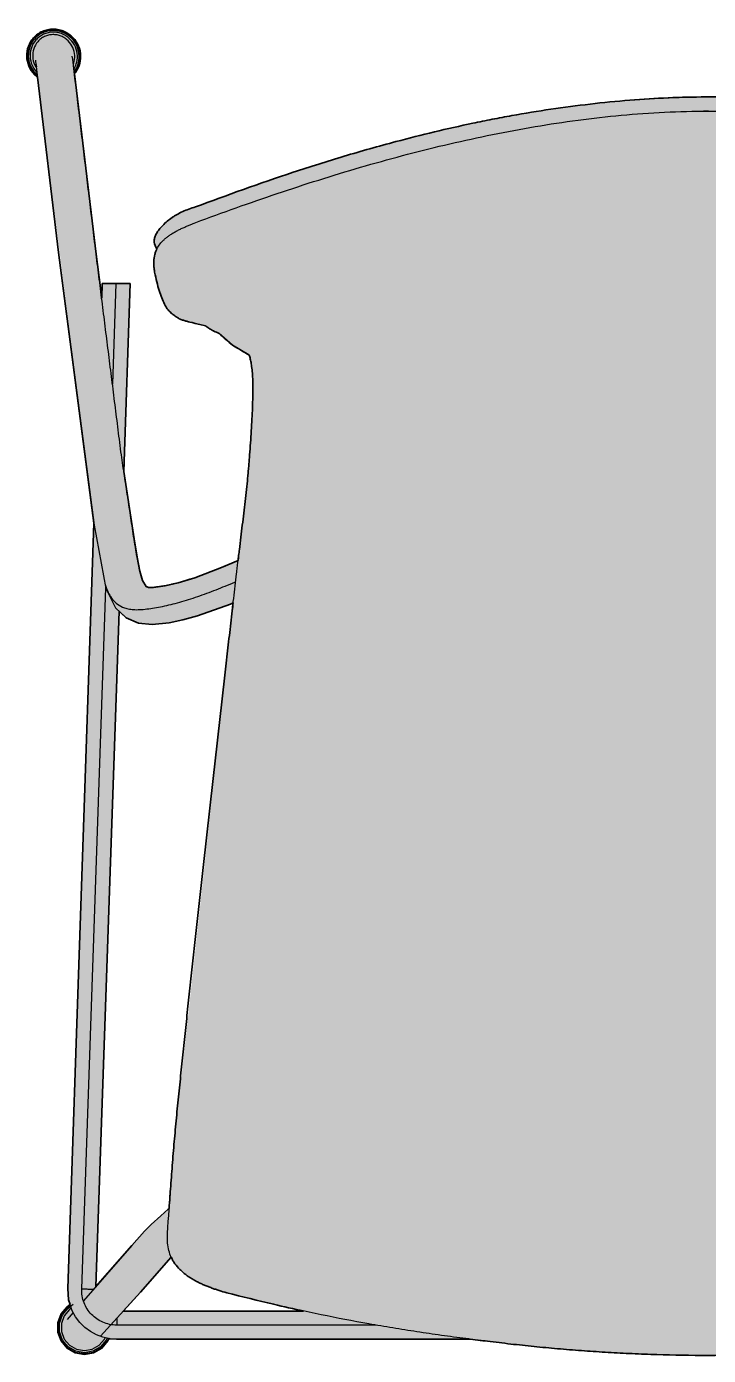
# Model space of a CAD drawing. Header units: millimetres. Extents: x 0 to 1859, y -934 to 1101.
# Drawn here: x 133 to 411, y -934 to -391 of the extents above; entities that cross this region are included whole.
import ezdxf

# ---------------------------------------------------------------- set-up
doc = ezdxf.new("R2010")
doc.units = ezdxf.units.MM
doc.layers.add('Blocks', color=7, linetype='Continuous')
doc.layers.add('Blocks$Fill', color=7, linetype='Continuous', true_color=0xffffff)
doc.layers.add('Blocks$Inner', color=7, linetype='Continuous', lineweight=25, true_color=0x007f00)
doc.layers.add('Blocks$Outline', color=7, linetype='Continuous', lineweight=35, true_color=0xff3f3f)

# ---------------------------------------------------------------- blocks, each defined once
blk = doc.blocks.new('Vico Duo Barstool Top')
at = {"layer": 'Blocks$Fill'}
h = blk.add_hatch(color=256, dxfattribs=at)
h.paths.add_polyline_path([(17.65, -10.49), (17.87, -10.21), (17.99, -10.04), (18.07, -9.95), (18.22, -9.73), (18.37, -9.51), (18.52, -9.29), (18.65, -9.07), (18.79, -8.84), (18.91, -8.61), (19.03, -8.38), (19.15, -8.14), (19.25, -7.91), (19.36, -7.67), (19.45, -7.43), (19.54, -7.19), (19.63, -6.94), (19.71, -6.7), (19.78, -6.45), (19.84, -6.2), (19.91, -5.96), (19.96, -5.71), (20.01, -5.46), (20.05, -5.21), (20.09, -4.95), (20.12, -4.7), (20.14, -4.45), (20.16, -4.2), (20.17, -3.94), (20.18, -3.69), (20.18, -3.44), (20.18, -3.18), (20.17, -2.93), (20.15, -2.68), (20.13, -2.43), (20.1, -2.17), (20.07, -1.92), (20.03, -1.67), (19.99, -1.42), (19.94, -1.17), (19.88, -0.93), (19.82, -0.68), (19.75, -0.43), (19.68, -0.19), (19.6, 0.05), (19.51, 0.29), (19.42, 0.53), (19.33, 0.77), (19.23, 1.01), (19.12, 1.24), (19.01, 1.47), (18.89, 1.7), (18.77, 1.93), (18.64, 2.16), (18.5, 2.38), (18.36, 2.6), (18.22, 2.82), (18.07, 3.03), (17.91, 3.24), (17.75, 3.45), (17.58, 3.66), (17.41, 3.86), (17.23, 4.06), (17.05, 4.25), (16.86, 4.44), (16.67, 4.63), (16.47, 4.81), (16.27, 4.99), (16.06, 5.17), (15.85, 5.34), (15.64, 5.5), (15.41, 5.66), (15.19, 5.82), (14.96, 5.97), (14.72, 6.12), (14.48, 6.26), (14.24, 6.39), (13.99, 6.52), (13.74, 6.65), (13.49, 6.76), (13.23, 6.87), (12.96, 6.98), (12.7, 7.08), (12.43, 7.17), (12.16, 7.26), (11.88, 7.33), (11.61, 7.41), (11.33, 7.47), (11.05, 7.53), (10.76, 7.58), (10.48, 7.62), (10.19, 7.66), (9.91, 7.69), (9.62, 7.71), (9.33, 7.72), (9.04, 7.73), (8.75, 7.73), (8.46, 7.72), (8.17, 7.7), (7.88, 7.68), (7.59, 7.64), (7.31, 7.6), (7.02, 7.56), (6.74, 7.5), (6.45, 7.44), (6.18, 7.37), (5.9, 7.29), (5.62, 7.21), (5.35, 7.12), (5.08, 7.02), (4.82, 6.92), (4.56, 6.8), (4.3, 6.69), (4.04, 6.56), (3.79, 6.43), (3.55, 6.29), (3.31, 6.15), (3.07, 6), (2.84, 5.85), (2.61, 5.69), (2.39, 5.52), (2.17, 5.35), (1.96, 5.18), (1.75, 5), (1.55, 4.81), (1.36, 4.62), (1.16, 4.43), (0.98, 4.23), (0.8, 4.03), (0.63, 3.82), (0.46, 3.62), (0.3, 3.4), (0.14, 3.19), (-0.01, 2.97), (-0.15, 2.75), (-0.29, 2.52), (-0.42, 2.3), (-0.55, 2.07), (-0.67, 1.84), (-0.78, 1.6), (-0.89, 1.36), (-0.99, 1.13), (-1.09, 0.89), (-1.18, 0.64), (-1.26, 0.4), (-1.34, 0.16), (-1.41, -0.09), (-1.48, -0.34), (-1.54, -0.59), (-1.59, -0.84), (-1.64, -1.09), (-1.68, -1.34), (-1.72, -1.59), (-1.75, -1.84), (-1.78, -2.09), (-1.8, -2.35), (-1.81, -2.6), (-1.82, -2.85), (-1.82, -3.11), (-1.81, -3.36), (-1.8, -3.61), (-1.79, -3.86), (-1.76, -4.12), (-1.74, -4.37), (-1.7, -4.62), (-1.66, -4.87), (-1.62, -5.12), (-1.57, -5.37), (-1.51, -5.62), (-1.45, -5.86), (-1.38, -6.11), (-1.31, -6.35), (-1.23, -6.59), (-1.15, -6.84), (-1.06, -7.07), (-0.96, -7.31), (-0.86, -7.55), (-0.75, -7.78), (-0.64, -8.01), (-0.52, -8.24), (-0.4, -8.47), (-0.27, -8.7), (-0.14, -8.92), (0, -9.14), (0.15, -9.36), (0.3, -9.57), (0.46, -9.79), (0.62, -9.99), (0.78, -10.2), (0.96, -10.4), (1.13, -10.6), (1.32, -10.79), (1.5, -10.99), (1.69, -11.17), (1.89, -11.36), (2.09, -11.53), (2.39, -11.78), (2.54, -11.9), (25.61, -194.12), (14.89, -506.84), (15.27, -511.49), (15.9, -513.38), (14.63, -514.31), (12.18, -517.24), (10.87, -520.83), (10.87, -524.65), (12.17, -528.24), (14.63, -531.16), (17.94, -533.07), (21.7, -533.74), (25.46, -533.07), (28.77, -531.16), (31.23, -528.24), (31.73, -527.26), (32.06, -527.33), (34.88, -527.53), (179.32, -527.53), (206.56, -530.65), (225.93, -532.29), (245.51, -533.44), (255.57, -533.83), (276.61, -534.17), (276.74, -534.17), (297.65, -533.74), (317.52, -532.76), (337.01, -531.29), (356.15, -529.32), (373.87, -527.14), (518.31, -526.57), (521.13, -526.36), (521.46, -526.29), (521.97, -527.27), (524.43, -530.18), (527.75, -532.08), (531.51, -532.73), (535.27, -532.05), (538.57, -530.13), (541.02, -527.19), (542.31, -523.59), (542.29, -519.77), (540.97, -516.19), (538.5, -513.27), (537.23, -512.35), (537.85, -510.45), (538.22, -505.81), (526.25, -193.18), (548.61, -10.82), (548.75, -10.7), (548.91, -10.57), (549.05, -10.45), (549.25, -10.27), (549.45, -10.09), (549.64, -9.9), (549.83, -9.71), (550.01, -9.51), (550.18, -9.31), (550.36, -9.11), (550.52, -8.91), (550.68, -8.7), (550.84, -8.48), (550.99, -8.27), (551.13, -8.05), (551.27, -7.83), (551.4, -7.61), (551.53, -7.38), (551.65, -7.15), (551.77, -6.92), (551.88, -6.69), (551.99, -6.45), (552.09, -6.22), (552.18, -5.98), (552.27, -5.74), (552.36, -5.5), (552.43, -5.26), (552.51, -5.01), (552.57, -4.76), (552.63, -4.52), (552.69, -4.27), (552.74, -4.02), (552.78, -3.77), (552.82, -3.52), (552.85, -3.27), (552.88, -3.02), (552.9, -2.77), (552.92, -2.51), (552.92, -2.26), (552.93, -2.01), (552.93, -1.75), (552.92, -1.5), (552.9, -1.25), (552.88, -0.99), (552.86, -0.74), (552.83, -0.49), (552.79, -0.24), (552.75, 0.01), (552.7, 0.26), (552.64, 0.51), (552.58, 0.76), (552.51, 1.01), (552.44, 1.25), (552.36, 1.5), (552.27, 1.74), (552.18, 1.98), (552.09, 2.22), (551.98, 2.46), (551.87, 2.7), (551.76, 2.93), (551.64, 3.16), (551.51, 3.39), (551.38, 3.62), (551.24, 3.84), (551.09, 4.06), (550.94, 4.28), (550.79, 4.49), (550.62, 4.7), (550.46, 4.91), (550.28, 5.12), (550.1, 5.32), (549.92, 5.52), (549.73, 5.71), (549.53, 5.9), (549.33, 6.08), (549.12, 6.26), (548.91, 6.43), (548.69, 6.6), (548.47, 6.77), (548.24, 6.93), (548.01, 7.08), (547.77, 7.23), (547.53, 7.37), (547.28, 7.51), (547.03, 7.64), (546.77, 7.76), (546.52, 7.88), (546.25, 7.99), (545.99, 8.09), (545.72, 8.19), (545.45, 8.28), (545.17, 8.36), (544.89, 8.44), (544.61, 8.51), (544.33, 8.57), (544.05, 8.62), (543.76, 8.67), (543.48, 8.71), (543.19, 8.74), (542.9, 8.76), (542.61, 8.78), (542.32, 8.78), (542.03, 8.78), (541.74, 8.78), (541.45, 8.76), (541.16, 8.74), (540.88, 8.71), (540.59, 8.67), (540.31, 8.63), (540.02, 8.58), (539.74, 8.52), (539.46, 8.45), (539.19, 8.38), (538.91, 8.3), (538.64, 8.21), (538.37, 8.12), (538.11, 8.02), (537.85, 7.91), (537.59, 7.8), (537.33, 7.68), (537.08, 7.56), (536.83, 7.43), (536.59, 7.29), (536.35, 7.15), (536.12, 7), (535.89, 6.85), (535.66, 6.69), (535.44, 6.53), (535.23, 6.37), (535.01, 6.2), (534.81, 6.02), (534.61, 5.84), (534.41, 5.66), (534.22, 5.47), (534.03, 5.28), (533.85, 5.08), (533.67, 4.88), (533.5, 4.68), (533.34, 4.47), (533.18, 4.26), (533.02, 4.05), (532.87, 3.84), (532.73, 3.62), (532.59, 3.4), (532.45, 3.17), (532.33, 2.95), (532.2, 2.72), (532.09, 2.49), (531.98, 2.26), (531.87, 2.02), (531.77, 1.79), (531.67, 1.55), (531.58, 1.31), (531.5, 1.07), (531.42, 0.82), (531.35, 0.58), (531.28, 0.33), (531.22, 0.09), (531.17, -0.16), (531.12, -0.41), (531.08, -0.66), (531.04, -0.91), (531.01, -1.16), (530.98, -1.41), (530.96, -1.67), (530.94, -1.92), (530.93, -2.17), (530.93, -2.43), (530.93, -2.68), (530.94, -2.93), (530.95, -3.18), (530.97, -3.44), (531, -3.69), (531.03, -3.94), (531.07, -4.19), (531.11, -4.44), (531.16, -4.69), (531.22, -4.94), (531.28, -5.19), (531.35, -5.44), (531.42, -5.68), (531.5, -5.93), (531.58, -6.17), (531.68, -6.41), (531.77, -6.65), (531.88, -6.89), (531.98, -7.13), (532.1, -7.36), (532.22, -7.59), (532.35, -7.82), (532.48, -8.05), (532.62, -8.27), (532.76, -8.49), (532.91, -8.71), (533.07, -8.93), (533.27, -9.19), (533.49, -9.47), (522.74, -101.17), (522.51, -95.2), (511.02, -95.25), (513.96, -172.1), (508.71, -207.09), (507.62, -212.79), (506.49, -216.69), (505.09, -219.03), (504.04, -219.47), (503.3, -219.52), (501.98, -219.47), (497.25, -218.82), (492.01, -217.67), (485.08, -215.58), (474.21, -211.49), (467.46, -208.68), (463.17, -172.53), (461.85, -155.63), (461.55, -150.8), (461.17, -141.81), (461.12, -137.84), (461.13, -136.04), (461.18, -134.36), (461.25, -132.82), (461.36, -131.38), (461.51, -130.04), (461.67, -128.79), (461.84, -127.77), (462.03, -126.82), (462.24, -125.86), (462.36, -125.41), (462.48, -124.97), (462.68, -124.65), (469.32, -120.7), (474.79, -115.89), (476.95, -114.83), (477.52, -114.54), (477.9, -114.34), (478.29, -114.12), (478.68, -113.88), (479.07, -113.64), (479.45, -113.37), (479.84, -113.08), (480.04, -112.93), (480.38, -112.66), (486.75, -111.1), (487.7, -110.86), (488.01, -110.78), (489.37, -110.38), (489.71, -110.27), (490.05, -110.15), (490.39, -110.02), (490.56, -109.95), (490.73, -109.88), (490.89, -109.8), (491.06, -109.72), (491.23, -109.63), (491.39, -109.54), (491.56, -109.44), (491.72, -109.34), (492.05, -109.12), (493.37, -108.19), (493.7, -107.94), (494.03, -107.68), (494.36, -107.4), (494.52, -107.26), (494.68, -107.11), (494.84, -106.96), (495, -106.8), (495.16, -106.63), (495.32, -106.46), (495.48, -106.28), (495.64, -106.09), (495.79, -105.9), (495.95, -105.69), (496.1, -105.48), (496.25, -105.26), (496.4, -105.03), (496.55, -104.79), (496.69, -104.53), (496.84, -104.28), (496.98, -104.01), (497.13, -103.73), (497.41, -103.14), (497.68, -102.52), (497.95, -101.87), (498.21, -101.18), (498.73, -99.73), (499.23, -98.16), (499.71, -96.47), (500.18, -94.66), (500.62, -92.73), (501.05, -90.68), (501.11, -90.34), (501.17, -90), (501.21, -89.65), (501.25, -89.3), (501.29, -88.95), (501.31, -88.59), (501.35, -87.86), (501.37, -87.12), (501.37, -86.73), (501.37, -86.35), (501.35, -85.95), (501.32, -85.56), (501.3, -85.36), (501.27, -85.15), (501.25, -84.95), (501.14, -84.34), (501.06, -83.93), (500.97, -83.51), (500.92, -83.3), (500.87, -83.09), (500.81, -82.88), (500.74, -82.67), (500.67, -82.46), (500.6, -82.24), (500.51, -82.03), (500.42, -81.81), (500.32, -81.59), (500.21, -81.38), (500.06, -81.1), (500.18, -80.94), (500.3, -80.78), (500.4, -80.62), (500.5, -80.45), (500.6, -80.29), (500.64, -80.2), (500.68, -80.12), (500.72, -80.04), (500.76, -79.95), (500.8, -79.87), (500.83, -79.79), (500.87, -79.7), (500.9, -79.62), (500.93, -79.53), (500.96, -79.45), (500.98, -79.36), (501.01, -79.27), (501.03, -79.19), (501.05, -79.1), (501.07, -79.01), (501.09, -78.93), (501.11, -78.84), (501.12, -78.75), (501.14, -78.66), (501.15, -78.58), (501.16, -78.49), (501.16, -78.4), (501.17, -78.25), (501.18, -78.11), (501.18, -77.96), (501.17, -77.81), (501.17, -77.72), (501.16, -77.64), (501.14, -77.46), (501.12, -77.29), (501.09, -77.11), (501.05, -76.93), (501.01, -76.75), (500.96, -76.57), (500.91, -76.39), (500.85, -76.21), (500.78, -76.03), (500.71, -75.84), (500.63, -75.66), (500.54, -75.48), (500.45, -75.29), (500.36, -75.1), (500.25, -74.91), (500.14, -74.72), (500.02, -74.53), (499.9, -74.33), (499.76, -74.13), (499.62, -73.93), (499.47, -73.72), (499.15, -73.3), (498.81, -72.88), (498.44, -72.45), (498.04, -72.02), (497.63, -71.59), (497.2, -71.16), (496.75, -70.73), (496.3, -70.31), (495.83, -69.91), (495.35, -69.51), (494.86, -69.13), (494.37, -68.76), (493.87, -68.41), (493.37, -68.07), (492.85, -67.74), (492.33, -67.43), (491.79, -67.12), (491.23, -66.81), (490.67, -66.52), (490.09, -66.24), (489.49, -65.97), (488.89, -65.7), (488.26, -65.45), (487.63, -65.2), (486.98, -64.96), (486.31, -64.73), (485.63, -64.51), (484.94, -64.3), (484.23, -64.1), (464.68, -57.02), (444.28, -50.09), (423.42, -43.61), (402.33, -37.73), (386.56, -33.81), (370.84, -30.34), (354.9, -27.29), (338.96, -24.74), (322.93, -22.7), (306.7, -21.18), (298.61, -20.63), (290.66, -20.24), (282.95, -20.02), (275.59, -19.97), (267.93, -20.06), (260.18, -20.32), (252.36, -20.74), (244.49, -21.3), (228.26, -22.89), (212.24, -24.99), (196.31, -27.6), (180.38, -30.72), (164.68, -34.25), (148.92, -38.23), (127.85, -44.19), (107.02, -50.75), (86.65, -57.77), (67.13, -64.92), (66.42, -65.13), (65.73, -65.34), (65.05, -65.56), (64.38, -65.8), (63.73, -66.04), (63.1, -66.29), (62.48, -66.55), (61.87, -66.81), (61.28, -67.09), (60.7, -67.37), (60.14, -67.67), (59.58, -67.97), (59.04, -68.28), (58.52, -68.6), (58.01, -68.93), (57.5, -69.27), (57.01, -69.62), (56.52, -69.99), (56.03, -70.38), (55.55, -70.78), (55.09, -71.19), (54.63, -71.61), (54.18, -72.04), (53.76, -72.47), (53.34, -72.9), (52.95, -73.33), (52.58, -73.76), (52.24, -74.19), (51.92, -74.61), (51.78, -74.81), (51.64, -75.02), (51.5, -75.22), (51.38, -75.41), (51.26, -75.61), (51.15, -75.8), (51.04, -75.99), (50.95, -76.18), (50.86, -76.37), (50.77, -76.55), (50.7, -76.73), (50.63, -76.92), (50.56, -77.1), (50.5, -77.28), (50.44, -77.46), (50.4, -77.64), (50.36, -77.82), (50.32, -78), (50.29, -78.18), (50.27, -78.35), (50.25, -78.53), (50.24, -78.62), (50.24, -78.7), (50.24, -78.85), (50.24, -79), (50.24, -79.15), (50.25, -79.29), (50.26, -79.38), (50.27, -79.47), (50.28, -79.56), (50.29, -79.65), (50.31, -79.73), (50.32, -79.82), (50.34, -79.91), (50.36, -79.99), (50.38, -80.08), (50.41, -80.17), (50.43, -80.25), (50.46, -80.34), (50.49, -80.42), (50.52, -80.51), (50.55, -80.59), (50.59, -80.68), (50.62, -80.76), (50.66, -80.85), (50.7, -80.93), (50.74, -81.01), (50.78, -81.09), (50.83, -81.18), (50.92, -81.34), (51.02, -81.51), (51.13, -81.67), (51.24, -81.83), (51.36, -81.99), (51.22, -82.26), (51.11, -82.48), (51.01, -82.7), (50.92, -82.92), (50.83, -83.13), (50.76, -83.35), (50.69, -83.56), (50.62, -83.77), (50.56, -83.99), (50.51, -84.2), (50.46, -84.41), (50.38, -84.82), (50.23, -85.64), (50.19, -85.85), (50.17, -86.05), (50.14, -86.25), (50.12, -86.45), (50.09, -86.85), (50.08, -87.24), (50.07, -87.63), (50.08, -88.01), (50.1, -88.76), (50.14, -89.48), (50.17, -89.84), (50.2, -90.19), (50.25, -90.54), (50.29, -90.89), (50.35, -91.23), (50.41, -91.57), (50.85, -93.62), (51.3, -95.55), (51.77, -97.36), (52.26, -99.05), (52.77, -100.61), (53.29, -102.06), (53.56, -102.75), (53.83, -103.4), (54.11, -104.02), (54.39, -104.6), (54.53, -104.88), (54.68, -105.15), (54.82, -105.41), (54.97, -105.66), (55.12, -105.9), (55.27, -106.13), (55.42, -106.35), (55.58, -106.56), (55.73, -106.77), (55.89, -106.96), (56.04, -107.15), (56.2, -107.33), (56.36, -107.5), (56.52, -107.66), (56.68, -107.82), (56.85, -107.98), (57.01, -108.13), (57.17, -108.27), (57.5, -108.54), (57.83, -108.8), (58.16, -109.05), (59.48, -109.98), (59.81, -110.2), (59.98, -110.3), (60.14, -110.4), (60.31, -110.49), (60.48, -110.57), (60.64, -110.65), (60.81, -110.73), (60.98, -110.8), (61.15, -110.87), (61.49, -111), (61.83, -111.12), (62.17, -111.23), (63.54, -111.62), (63.85, -111.7), (71.17, -113.47), (71.32, -113.59), (71.51, -113.74), (71.71, -113.89), (72.1, -114.18), (72.49, -114.44), (72.88, -114.69), (73.26, -114.92), (73.65, -115.14), (74.04, -115.34), (74.61, -115.62), (76.78, -116.67), (82.26, -121.46), (88.92, -125.39), (89.12, -125.71), (89.24, -126.14), (89.36, -126.6), (89.58, -127.56), (89.77, -128.51), (89.94, -129.52), (90.11, -130.77), (90.26, -132.11), (90.37, -133.55), (90.46, -135.1), (90.51, -136.77), (90.53, -138.57), (90.49, -142.54), (90.15, -151.54), (88.72, -172.1), (87.92, -180.4), (84.47, -209.43), (77.73, -212.28), (66.87, -216.41), (59.95, -218.52), (54.72, -219.69), (49.99, -220.36), (48.68, -220.42), (47.93, -220.37), (46.88, -219.94), (45.47, -217.6), (44.33, -213.71), (43.21, -208.01), (41.99, -200.58), (37.83, -173.04), (40.46, -96.18), (28.97, -96.17), (28.77, -102.15)], flags=0)
h.paths.add_polyline_path([(82.47, -226.72), (58.1, -450.47), (56.33, -474.12), (55.89, -474.47), (52.87, -477.17), (48.96, -480.64), (46.29, -483.34), (41.1, -489.2), (26.41, -506), (35.87, -230.08), (38.73, -232.76), (43.79, -234.99), (49.45, -235.58), (56.3, -234.82), (61.94, -233.66), (67.94, -232.01), (81.43, -227.16)], flags=0)
h.paths.add_polyline_path([(37.57, -516.04), (57.2, -494.07), (57.37, -494.44), (57.54, -494.8), (57.72, -495.13), (57.9, -495.46), (58.09, -495.78), (58.29, -496.1), (58.5, -496.42), (58.71, -496.73), (58.94, -497.04), (59.18, -497.34), (59.42, -497.64), (59.68, -497.94), (59.94, -498.23), (60.21, -498.52), (60.48, -498.81), (60.76, -499.09), (61.33, -499.63), (61.92, -500.16), (62.51, -500.67), (62.81, -500.92), (63.12, -501.16), (63.44, -501.4), (63.75, -501.63), (64.41, -502.08), (65.07, -502.51), (65.75, -502.93), (66.44, -503.33), (67.84, -504.09), (68.55, -504.46), (69.27, -504.8), (70, -505.13), (70.74, -505.45), (72.23, -506.05), (73.73, -506.63), (75.25, -507.17), (76.78, -507.67), (78.32, -508.14), (79.88, -508.57), (99.02, -513.28), (111.25, -516.04)], flags=0)
h.paths.add_polyline_path([(496.64, -473.2), (493.42, -434.99), (469.53, -226.01), (484.07, -231.19), (490.09, -232.81), (495.73, -233.95), (502.58, -234.69), (508.24, -234.07), (513.29, -231.82), (516.14, -229.12), (526.7, -505.01), (506.72, -482.42), (504.05, -479.74), (500.12, -476.28)], flags=0)
h.paths.add_polyline_path([(495.86, -493.2), (515.57, -515.1), (441.89, -515.39), (454.11, -512.58), (473.23, -507.79), (474.79, -507.35), (476.33, -506.88), (477.86, -506.37), (479.37, -505.82), (480.87, -505.25), (482.36, -504.64), (483.1, -504.32), (483.83, -503.98), (484.55, -503.63), (485.25, -503.27), (486.65, -502.49), (487.34, -502.09), (488.02, -501.67), (488.68, -501.24), (489.33, -500.79), (489.65, -500.56), (489.96, -500.32), (490.27, -500.08), (490.57, -499.83), (491.16, -499.31), (491.75, -498.78), (492.32, -498.23), (492.6, -497.95), (492.87, -497.66), (493.13, -497.37), (493.39, -497.08), (493.65, -496.78), (493.89, -496.48), (494.13, -496.18), (494.35, -495.87), (494.57, -495.55), (494.78, -495.24), (494.98, -494.92), (495.16, -494.6), (495.34, -494.27), (495.51, -493.94), (495.69, -493.57)], flags=0)
at = {"layer": 'Blocks$Inner'}
for p, q in [((33.31, -137.34), (34.72, -96.18)), ((37.83, -173.04), (40.46, -96.18)), ((26.41, -506), (35.87, -230.08)), ((14.63, -514.31), (15.9, -513.38)), ((14.73, -514.42), (15.95, -513.52)), ((15.07, -514.84), (17.15, -513.29)), ((16.39, -514.87), (15.61, -515.47)), ((111.25, -516.04), (37.57, -516.04)), ((29.91, -527.48), (30.21, -526.93)), ((31.04, -527.11), (30.63, -527.89)), ((31.58, -527.22), (31.1, -528.16)), ((31.73, -527.26), (31.23, -528.24))]:
    blk.add_line(p, q, dxfattribs=at)
for points in [[(1.75, -5.38), (11.17, -83.59), (25.71, -194.89), (30.51, -220.76), (34.38, -228.68), (38.73, -232.76), (43.79, -234.99), (49.45, -235.58), (56.3, -234.82), (61.94, -233.66), (67.94, -232.01), (81.43, -227.16), (82.47, -226.72)], [(28.97, -96.17), (28.77, -102.15)], [(89.12, -125.71), (88.92, -125.39), (82.26, -121.46), (76.78, -116.67), (74.6, -115.62)], [(179.32, -527.53), (34.88, -527.53), (32.06, -527.33), (29.29, -526.73), (26.63, -525.75), (24.14, -524.4), (21.87, -522.72), (19.85, -520.73), (18.14, -518.47), (16.76, -516), (15.27, -511.49), (14.89, -506.84), (25.61, -194.12)], [(20.63, -506.98), (30.45, -220.59)], [(56.33, -474.12), (55.89, -474.47), (52.87, -477.17), (48.96, -480.64), (46.29, -483.34), (41.1, -489.2), (21.29, -511.85)], [(28.25, -526.35), (44.57, -508.3), (57.2, -494.07)], [(31.23, -528.24), (28.77, -531.16), (25.46, -533.07), (21.7, -533.74), (17.94, -533.07), (14.63, -531.16), (12.17, -528.24), (10.87, -524.65), (10.87, -520.83), (12.18, -517.24), (14.63, -514.31)], [(31.1, -528.16), (28.67, -531.05), (25.41, -532.93), (21.7, -533.59), (17.99, -532.93), (14.73, -531.05), (12.3, -528.16), (11.01, -524.62), (11.01, -520.85), (12.3, -517.31), (14.73, -514.42)], [(30.63, -527.89), (28.33, -530.64), (25.22, -532.43), (21.7, -533.05), (18.17, -532.43), (15.07, -530.64), (12.77, -527.89), (11.54, -524.53), (11.55, -520.94), (12.77, -517.58), (15.07, -514.84)], [(15.61, -515.47), (13.49, -517.99), (12.36, -521.09), (12.36, -524.38), (13.49, -527.48), (15.6, -530), (18.46, -531.65), (21.7, -532.22), (24.94, -531.65), (27.79, -530), (29.91, -527.48)], [(17.11, -516.63), (14.66, -519.44)], [(140.87, -521.78), (103.97, -521.78), (34.88, -521.78)]]:
    blk.add_lwpolyline(points, dxfattribs=at)
for points, knots in [([(7.88, 7.68), (7.11, 7.6), (5.59, 7.29), (3.5, 6.36), (1.69, 5.05), (-0.25, 2.9), (-1.73, -0.29), (-1.98, -4.39), (-0.76, -8.34), (1.04, -10.64), (2.19, -11.62), (2.24, -11.66), (2.29, -11.7), (2.34, -11.74), (2.39, -11.78), (2.44, -11.82), (2.49, -11.86), (2.54, -11.9)], [0, 0, 0, 0, 1.652444, 3.304888, 4.957333, 6.609777, 9.914665, 13.219554, 16.524442, 19.829331, 19.972135, 19.972135, 19.972135, 20.126225, 20.126225, 20.126225, 20.269636, 20.269636, 20.269636, 20.269636]), ([(7.88, 7.57), (7.12, 7.5), (5.62, 7.18), (3.55, 6.26), (1.76, 4.96), (-0.16, 2.84), (-1.63, -0.33), (-1.87, -4.39), (-0.65, -8.3), (1.1, -10.54), (2.2, -11.48), (2.2, -11.49), (2.25, -11.53), (2.3, -11.57), (2.35, -11.62), (2.41, -11.66), (2.47, -11.71), (2.52, -11.76)], [0, 0, 0, 0, 1.652444, 3.304888, 4.957333, 6.609777, 9.914665, 13.219554, 16.524442, 19.829331, 19.85451, 19.85451, 19.85451, 20.00671, 20.00671, 20.00671, 20.174796, 20.174796, 20.174796, 20.174796]), ([(7.88, 7.1), (7.16, 7.03), (5.73, 6.72), (3.77, 5.84), (2.08, 4.59), (0.25, 2.55), (-1.14, -0.49), (-1.35, -4.39), (-0.22, -7.97), (1.3, -9.98), (2.15, -10.79), (2.19, -10.83), (2.23, -10.87), (2.28, -10.91), (2.33, -10.96), (2.38, -11.01), (2.44, -11.06)], [0, 0, 0, 0, 1.652444, 3.304888, 4.957333, 6.609777, 9.914665, 13.219554, 16.524442, 19.379421, 19.379421, 19.379421, 19.522224, 19.522224, 19.522224, 19.700946, 19.700946, 19.700946, 19.700946]), ([(7.88, 6.43), (7.21, 6.36), (5.9, 6.06), (4.09, 5.23), (2.52, 4.05), (0.84, 2.14), (-0.44, -0.72), (-0.61, -4.39), (0.39, -7.47), (1.56, -9.14), (2.08, -9.72), (2.11, -9.76), (2.14, -9.79), (2.18, -9.83), (2.22, -9.88), (2.26, -9.92), (2.31, -9.97)], [0, 0, 0, 0, 1.652444, 3.304888, 4.957333, 6.609777, 9.914665, 13.219554, 16.524442, 18.577125, 18.577125, 18.577125, 18.70706, 18.70706, 18.70706, 18.877489, 18.877489, 18.877489, 18.877489]), ([(17.65, -10.49), (17.72, -10.39), (17.8, -10.3), (17.87, -10.21), (17.91, -10.15), (17.95, -10.1), (17.99, -10.04), (18.02, -10.01), (18.9, -8.84), (20.1, -6.25), (20.35, -2.15), (19.13, 1.8), (16.92, 4.61), (14.53, 6.32), (12.46, 7.24), (10.21, 7.74), (8.65, 7.75), (7.88, 7.68)], [-20.35828, -20.35828, -20.35828, -20.35828, -20.0836, -20.0836, -20.0836, -19.925255, -19.925255, -19.925255, -19.829331, -16.524442, -13.219554, -9.914665, -6.609777, -4.957333, -3.304888, -1.652444, 0, 0, 0, 0]), ([(17.63, -10.34), (17.71, -10.25), (17.78, -10.15), (17.85, -10.05), (17.89, -10), (17.93, -9.95), (17.97, -9.89), (17.97, -9.89), (18.82, -8.75), (19.99, -6.21), (20.23, -2.15), (19.02, 1.76), (16.83, 4.55), (14.46, 6.23), (12.41, 7.15), (10.18, 7.64), (8.64, 7.65), (7.88, 7.57)], [-20.283629, -20.283629, -20.283629, -20.283629, -20.002198, -20.002198, -20.002198, -19.845692, -19.845692, -19.845692, -19.829331, -16.524442, -13.219554, -9.914665, -6.609777, -4.957333, -3.304888, -1.652444, 0, 0, 0, 0]), ([(17.55, -9.66), (17.62, -9.55), (17.69, -9.45), (17.76, -9.35), (17.79, -9.3), (17.83, -9.25), (17.86, -9.2), (18.52, -8.21), (19.51, -5.91), (19.72, -2.15), (18.53, 1.6), (16.42, 4.26), (14.15, 5.86), (12.19, 6.72), (10.07, 7.18), (8.6, 7.18), (7.88, 7.1)], [-19.911375, -19.911375, -19.911375, -19.911375, -19.602095, -19.602095, -19.602095, -19.45509, -19.45509, -19.45509, -16.524442, -13.219554, -9.914665, -6.609777, -4.957333, -3.304888, -1.652444, 0, 0, 0, 0]), ([(17.42, -8.59), (17.48, -8.5), (17.53, -8.4), (17.58, -8.31), (17.61, -8.26), (17.63, -8.22), (17.66, -8.17), (18.07, -7.42), (18.83, -5.45), (18.98, -2.15), (17.83, 1.37), (15.83, 3.85), (13.7, 5.33), (11.87, 6.11), (9.9, 6.52), (8.55, 6.51), (7.88, 6.43)], [-19.253744, -19.253744, -19.253744, -19.253744, -18.962805, -18.962805, -18.962805, -18.828879, -18.828879, -18.828879, -16.524442, -13.219554, -9.914665, -6.609777, -4.957333, -3.304888, -1.652444, 0, 0, 0, 0]), ([(17.22, -6.61), (17.23, -6.58), (17.24, -6.54), (17.26, -6.5), (17.38, -6.16), (17.8, -4.74), (17.88, -2.15), (16.8, 1.03), (14.96, 3.24), (13.03, 4.53), (11.4, 5.2), (9.65, 5.53), (8.47, 5.5), (7.88, 5.43)], [-17.742266, -17.742266, -17.742266, -17.742266, -17.626072, -17.626072, -17.626072, -16.524442, -13.219554, -9.914665, -6.609777, -4.957333, -3.304888, -1.652444, 0, 0, 0, 0]), ([(7.88, 5.43), (7.3, 5.35), (6.14, 5.08), (4.56, 4.32), (3.19, 3.26), (1.71, 1.53), (0.6, -1.06), (0.49, -4.39), (1.26, -6.66), (1.91, -7.75), (1.99, -7.88), (2.01, -7.91), (2.03, -7.95), (2.05, -7.98), (2.06, -7.99), (2.06, -8), (2.07, -8)], [0, 0, 0, 0, 1.652444, 3.304888, 4.957333, 6.609777, 9.914665, 13.219554, 16.524442, 16.975927, 16.975927, 16.975927, 17.089546, 17.089546, 17.089546, 17.118963, 17.118963, 17.118963, 17.118963]), ([(67.13, -64.92), (79.75, -60.18), (100, -52.87), (124.35, -45.19), (138.34, -41.11), (150.7, -37.71), (164.7, -34.17), (177.72, -31.24), (188.29, -29.09), (198.99, -27.07), (212.22, -24.91), (228.21, -22.81), (249.93, -20.66), (266.07, -19.96), (276.47, -19.97)], [1, 1, 1, 1, 1.2, 1.3, 1.35, 1.4, 1.475, 1.55, 1.5875, 1.625, 1.7, 1.775, 1.85, 2, 2, 2, 2]), ([(484.23, -64.1), (471.59, -59.4), (451.31, -52.17), (426.93, -44.59), (412.93, -40.56), (400.55, -37.22), (386.53, -33.73), (373.5, -30.85), (362.92, -28.74), (352.21, -26.77), (338.97, -24.66), (322.98, -22.62), (301.25, -20.56), (285.11, -19.92), (275.59, -19.97)], [1, 1, 1, 1, 1.2, 1.3, 1.35, 1.4, 1.475, 1.55, 1.5875, 1.625, 1.7, 1.775, 1.85, 2, 2, 2, 2]), ([(69.21, -70.52), (80.21, -66.46), (102.48, -58.53), (136.54, -47.83), (165.19, -40.31), (188.35, -35.25), (211.57, -30.91), (240.98, -26.96), (264.63, -25.75), (276.47, -25.76)], [-1.000626, -1.000626, -1.000626, -1.000626, -0.83396, -0.667293, -0.500626, -0.417293, -0.33396, -0.167293, -0.000626, -0.000626, -0.000626, -0.000626]), ([(274.73, -25.76), (286.57, -25.71), (310.23, -26.82), (339.65, -30.66), (362.9, -34.91), (386.07, -39.87), (414.75, -47.28), (448.86, -57.84), (471.16, -65.69), (482.17, -69.7)], [0.0100704, 0.0100704, 0.0100704, 0.0100704, 0.176737, 0.3434037, 0.426737, 0.5100704, 0.676737, 0.8434037, 1.0100704, 1.0100704, 1.0100704, 1.0100704]), ([(51.36, -81.99), (50.7, -81.14), (50.33, -80.24), (50.25, -79.29), (50.23, -79.1), (50.22, -78.44), (50.39, -77.53), (50.76, -76.55), (51.25, -75.56), (52.17, -74.21), (53.71, -72.46), (55.53, -70.75), (57.16, -69.48), (58.51, -68.6), (59.93, -67.75), (61.83, -66.79), (64.34, -65.77), (66.17, -65.19), (67.13, -64.92)], [-0.043735, -0.043735, -0.043735, -0.043735, 0.130884, 0.130884, 0.130884, 0.166667, 0.25, 0.291667, 0.333333, 0.416667, 0.5, 0.583333, 0.666667, 0.708333, 0.75, 0.833333, 0.916667, 1, 1, 1, 1]), ([(50.41, -91.57), (50.33, -91.12), (50.18, -90.2), (50.1, -89.01), (50.07, -88.01), (50.07, -87.24), (50.11, -86.58), (50.16, -86.05), (50.23, -85.64), (50.3, -85.24), (50.4, -84.69), (50.55, -83.99), (50.77, -83.28), (51, -82.7), (51.21, -82.26), (51.45, -81.83), (51.79, -81.24), (52.47, -80.19), (53.46, -79.01), (54.71, -77.87), (55.77, -77.03), (56.73, -76.36), (57.43, -75.89), (57.84, -75.63), (58.25, -75.38), (58.79, -75.06), (59.71, -74.56), (60.92, -73.95), (62.16, -73.38), (63.12, -72.95), (63.83, -72.63), (64.51, -72.33), (65.42, -71.94), (67, -71.29), (68.33, -70.81), (69.21, -70.52)], [-2.000626, -2.000626, -2.000626, -2.000626, -1.929198, -1.857769, -1.822055, -1.786341, -1.750626, -1.732769, -1.714912, -1.697055, -1.679198, -1.643484, -1.607769, -1.589912, -1.572055, -1.554198, -1.536341, -1.500626, -1.429198, -1.393484, -1.357769, -1.322055, -1.304198, -1.295269, -1.286341, -1.268484, -1.250626, -1.214912, -1.179198, -1.161341, -1.143484, -1.125626, -1.107769, -1.072055, -1.000626, -1.000626, -1.000626, -1.000626]), ([(71.17, -113.47), (64.08, -111.78), (63.35, -111.56), (62.17, -111.25), (61.04, -110.85), (60.14, -110.41), (59.48, -109.99), (58.82, -109.52), (57.94, -108.9), (56.84, -108.03), (55.56, -106.66), (54.37, -104.71), (53.28, -102.14), (51.9, -98.12), (50.98, -94.38), (50.41, -91.57)], [-2.1712066, -2.1712066, -2.1712066, -2.1712066, -2.1623912, -2.1476853, -2.1329794, -2.1256265, -2.1182735, -2.1109206, -2.1035677, -2.0888618, -2.0741559, -2.05945, -2.0447441, -2.0300382, -2.0006265, -2.0006265, -2.0006265, -2.0006265]), ([(74.61, -115.62), (74.55, -115.6), (73.97, -115.32), (72.88, -114.73), (71.79, -113.98), (71.22, -113.51), (71.17, -113.47)], [-2.1995816, -2.1995816, -2.1995816, -2.1995816, -2.1980698, -2.18524929, -2.17242877, -2.17120662, -2.17120662, -2.17120662, -2.17120662]), ([(55.7, -484.24), (56.07, -477.85), (56.71, -468.23), (57.57, -456.95), (58.09, -450.48), (58.51, -445.61), (58.94, -440.74), (59.56, -434.23), (60.38, -426.06), (61.25, -417.87), (61.94, -411.3), (62.45, -406.37), (62.97, -401.44), (63.66, -394.83), (64.55, -386.55), (65.62, -376.62), (67.05, -363.44), (68.84, -347.07), (71.01, -327.5), (73.16, -308.15), (75.34, -288.8), (77.53, -269.54), (79.37, -253.41), (80.92, -240.07), (82.1, -229.91), (83.09, -221.45), (83.77, -215.59), (84.15, -212.26), (84.43, -209.78), (84.72, -207.31), (85.11, -204.01), (85.81, -198.25), (86.83, -190.05), (87.77, -181.98), (88.33, -176.41), (88.59, -173.66), (88.72, -172.1), (88.82, -170.93), (88.91, -169.76), (89.04, -168.17), (89.25, -165.37), (89.55, -161.28), (89.88, -156.35), (90.25, -149.89), (90.5, -143.8), (90.55, -138.49), (90.48, -135.01), (90.28, -132.05), (89.97, -129.58), (89.71, -128.17), (89.58, -127.56), (89.44, -126.89), (89.29, -126.28), (89.12, -125.71)], [12.1853552, 12.1853552, 12.1853552, 12.1853552, 12.214767, 12.2294728, 12.2368258, 12.2441787, 12.2515317, 12.2588846, 12.2735905, 12.2882964, 12.2956493, 12.3030023, 12.3103552, 12.3177081, 12.332414, 12.3471199, 12.3618258, 12.3912376, 12.4206493, 12.4500611, 12.4794728, 12.5088846, 12.5382964, 12.5530023, 12.5677081, 12.582414, 12.589767, 12.5934434, 12.5971199, 12.6007964, 12.6044728, 12.6118258, 12.6265317, 12.6412376, 12.6485905, 12.652267, 12.6541052, 12.6559434, 12.6577817, 12.6596199, 12.6632964, 12.6706493, 12.6780023, 12.6853552, 12.7000611, 12.707414, 12.714767, 12.7221199, 12.7294728, 12.7358625, 12.7358625, 12.7358625, 12.7427475, 12.7427475, 12.7427475, 12.7427475]), ([(30.22, -219.19), (30.56, -220.29), (31.26, -222.19), (32.69, -224.74), (34.52, -226.82), (36.69, -228.26), (39.02, -229.06), (41.11, -229.43), (43.6, -229.51), (46.48, -229.29), (49.57, -228.88), (53.89, -228.12), (59.68, -226.76), (67.03, -224.48), (74.56, -221.75), (80, -219.51), (83.05, -218.27), (83.48, -218.09)], [0.72221405, 0.72221405, 0.72221405, 0.72221405, 0.73333333, 0.74166667, 0.75, 0.75833333, 0.7625, 0.76666667, 0.77083333, 0.775, 0.77916667, 0.78333333, 0.79166667, 0.8, 0.80833333, 0.81666667, 0.81809954, 0.81809954, 0.81809954, 0.81809954]), ([(79.88, -508.57), (78.84, -508.3), (77.28, -507.85), (75.24, -507.17), (73.73, -506.63), (72.23, -506.06), (70.73, -505.46), (69.51, -504.92), (68.55, -504.46), (67.61, -503.97), (66.44, -503.33), (65.06, -502.52), (63.96, -501.79), (63.12, -501.17), (62.51, -500.68), (61.92, -500.17), (61.13, -499.46), (59.81, -498.16), (58.5, -496.55), (57.52, -494.82), (56.7, -492.99), (55.69, -489.63), (55.51, -486.48), (55.7, -484.24)], [11.185355, 11.185355, 11.185355, 11.185355, 11.268689, 11.310355, 11.352022, 11.393689, 11.435355, 11.477022, 11.497855, 11.518689, 11.560355, 11.602022, 11.643689, 11.664522, 11.685355, 11.706189, 11.727022, 11.768689, 11.852022, 11.893689, 11.935355, 12.018689, 12.185355, 12.185355, 12.185355, 12.185355]), ([(24, -507.19), (23.52, -507.18), (22.43, -507.15), (21.23, -507.12), (20.63, -507.11)], [0.7999158, 0.7999158, 0.7999158, 0.7999158, 0.8999158, 0.9995678, 0.9995678, 0.9995678, 0.9995678]), ([(276.47, -534.17), (269.34, -534.15), (258.88, -533.98), (245.46, -533.47), (235.68, -532.95), (225.93, -532.31), (216.18, -531.55), (206.53, -530.68), (197.07, -529.66), (187.5, -528.53), (177.55, -527.32), (167.5, -526), (157.53, -524.52), (147.71, -522.94), (134.65, -520.75), (118.4, -517.66), (98.98, -513.35), (86.21, -510.21), (79.88, -508.57)], [10.185355, 10.185355, 10.185355, 10.185355, 10.285355, 10.335355, 10.385355, 10.435355, 10.485355, 10.535355, 10.585355, 10.635355, 10.685355, 10.735355, 10.785355, 10.835355, 10.885355, 10.985355, 11.085355, 11.185355, 11.185355, 11.185355, 11.185355])]:
    blk.add_open_spline(points, degree=3, knots=knots, dxfattribs=at)
for points, degree in [([(1.71, -4.94), (1.84, -5.84), (1.96, -6.75), (2.08, -7.66)], 3), ([(26.51, -84.17), (16.78, -3.29)], 1), ([(276.47, -25.76), (275.85, -25.75), (275.22, -25.76), (274.59, -25.76)], 3), ([(274.59, -25.76), (274.61, -25.76), (274.62, -25.76), (274.63, -25.76)], 3), ([(274.63, -25.76), (274.64, -25.76), (274.65, -25.76), (274.66, -25.76)], 3), ([(274.66, -25.76), (274.67, -25.76), (274.68, -25.76), (274.7, -25.76)], 3), ([(274.7, -25.76), (274.71, -25.76), (274.72, -25.76), (274.73, -25.76)], 3), ([(276.47, -25.76), (276.49, -25.76), (276.5, -25.76), (276.51, -25.76)], 3), ([(276.51, -25.76), (276.5, -25.76), (276.49, -25.76), (276.47, -25.76)], 3), ([(276.51, -25.76), (276.52, -25.76), (276.53, -25.76), (276.54, -25.76)], 3), ([(276.54, -25.76), (276.53, -25.76), (276.52, -25.76), (276.51, -25.76)], 3), ([(276.54, -25.76), (276.55, -25.76), (276.56, -25.76), (276.58, -25.76)], 3), ([(276.58, -25.76), (276.56, -25.76), (276.55, -25.76), (276.54, -25.76)], 3), ([(276.58, -25.76), (276.59, -25.76), (276.6, -25.76), (276.61, -25.76)], 3), ([(276.61, -25.76), (276.6, -25.76), (276.59, -25.76), (276.58, -25.76)], 3), ([(36.8, -166.26), (26.51, -84.17)], 1), ([(34.72, -96.18), (34.05, -96.18), (32.71, -96.17), (28.97, -96.17)], 3), ([(40.46, -96.18), (37.72, -96.18), (35.72, -96.18), (34.72, -96.18)], 3), ([(41.99, -200.58), (36.8, -166.26)], 1), ([(43.21, -208.01), (41.99, -200.58)], 1), ([(44.33, -213.71), (43.21, -208.01)], 1), ([(84.47, -209.43), (77.73, -212.28)], 1), ([(45.47, -217.6), (44.33, -213.71)], 1), ([(66.87, -216.41), (59.95, -218.52)], 1), ([(77.73, -212.28), (66.87, -216.41)], 1), ([(46.88, -219.94), (45.47, -217.6)], 1), ([(47.93, -220.37), (46.88, -219.94)], 1), ([(48.68, -220.42), (47.93, -220.37)], 1), ([(49.99, -220.36), (48.68, -220.42)], 1), ([(54.72, -219.69), (49.99, -220.36)], 1), ([(59.95, -218.52), (54.72, -219.69)], 1), ([(34.82, -521.78), (32.93, -521.78), (29.14, -521), (24.34, -517.69), (21.21, -512.78), (20.56, -508.95), (20.63, -507.05)], 3), ([(25.27, -507.22), (24.92, -507.22), (24.48, -507.2), (24, -507.19)], 3), ([(34.92, -518.97), (34.92, -519.3), (34.93, -519.65), (34.93, -520.01)], 3), ([(34.93, -520.01), (34.94, -520.58), (34.94, -521.18), (34.95, -521.78)], 3), ([(276.51, -534.17), (276.5, -534.17), (276.49, -534.17), (276.47, -534.17)], 3), ([(276.54, -534.17), (276.53, -534.17), (276.52, -534.17), (276.51, -534.17)], 3), ([(276.58, -534.17), (276.56, -534.17), (276.55, -534.17), (276.54, -534.17)], 3), ([(276.61, -534.17), (276.6, -534.17), (276.59, -534.17), (276.58, -534.17)], 3)]:
    blk.add_open_spline(points, degree=degree, dxfattribs=at)
at = {"layer": 'Blocks$Outline'}
for points in [[(28.77, -102.15), (26.51, -84.17), (17.65, -10.49)], [(2.54, -11.9), (11.17, -83.59), (25.61, -194.12)], [(28.97, -96.17), (28.77, -102.15)], [(37.83, -173.04), (40.46, -96.18)], [(84.47, -209.43), (77.73, -212.28), (66.87, -216.41), (59.95, -218.52), (54.72, -219.69), (49.99, -220.36), (48.68, -220.42), (47.93, -220.37), (46.88, -219.94), (45.47, -217.6), (44.33, -213.71), (43.21, -208.01), (41.99, -200.58), (37.83, -173.04)], [(25.61, -194.12), (14.89, -506.84), (15.27, -511.49), (15.9, -513.38)], [(35.87, -230.08), (38.73, -232.76), (43.79, -234.99), (49.45, -235.58), (56.3, -234.82), (61.94, -233.66), (67.94, -232.01), (81.43, -227.16), (82.47, -226.72)], [(26.41, -506), (35.87, -230.08)], [(56.33, -474.12), (55.89, -474.47), (52.87, -477.17), (48.96, -480.64), (46.29, -483.34), (41.1, -489.2), (26.41, -506)], [(37.57, -516.04), (44.57, -508.3), (57.2, -494.07)], [(15.9, -513.38), (14.63, -514.31), (12.18, -517.24), (10.87, -520.83), (10.87, -524.65), (12.17, -528.24), (14.63, -531.16), (17.94, -533.07), (21.7, -533.74), (25.46, -533.07), (28.77, -531.16), (31.23, -528.24), (31.73, -527.26)], [(111.25, -516.04), (37.57, -516.04)], [(31.73, -527.26), (32.06, -527.33), (34.88, -527.53), (179.32, -527.53)]]:
    blk.add_lwpolyline(points, dxfattribs=at)
for points, knots in [([(17.65, -10.49), (17.72, -10.39), (17.8, -10.3), (17.87, -10.21), (17.91, -10.15), (17.95, -10.1), (17.99, -10.04), (18.02, -10.01), (18.9, -8.84), (20.1, -6.25), (20.35, -2.15), (19.13, 1.8), (16.92, 4.61), (14.53, 6.32), (12.46, 7.24), (10.21, 7.74), (8.65, 7.75), (7.88, 7.68), (7.11, 7.6), (5.59, 7.29), (3.5, 6.36), (1.69, 5.05), (-0.25, 2.9), (-1.73, -0.29), (-1.98, -4.39), (-0.76, -8.34), (1.04, -10.64), (2.19, -11.62), (2.24, -11.66), (2.29, -11.7), (2.34, -11.74), (2.39, -11.78), (2.44, -11.82), (2.49, -11.86), (2.54, -11.9)], [-20.35828, -20.35828, -20.35828, -20.35828, -20.0836, -20.0836, -20.0836, -19.925255, -19.925255, -19.925255, -19.829331, -16.524442, -13.219554, -9.914665, -6.609777, -4.957333, -3.304888, -1.652444, 0, 0, 0, 1.652444, 3.304888, 4.957333, 6.609777, 9.914665, 13.219554, 16.524442, 19.829331, 19.972135, 19.972135, 19.972135, 20.126225, 20.126225, 20.126225, 20.269636, 20.269636, 20.269636, 20.269636]), ([(275.59, -19.97), (265.46, -19.98), (249.63, -20.69), (228.21, -22.81), (212.22, -24.91), (198.99, -27.07), (188.29, -29.09), (177.72, -31.24), (164.7, -34.17), (150.7, -37.71), (138.34, -41.11), (124.35, -45.19), (100, -52.87), (79.75, -60.18), (67.13, -64.92), (66.17, -65.19), (64.34, -65.77), (61.83, -66.79), (59.93, -67.75), (58.51, -68.6), (57.16, -69.48), (55.53, -70.75), (53.71, -72.46), (52.17, -74.21), (51.25, -75.56), (50.76, -76.55), (50.39, -77.53), (50.22, -78.44), (50.23, -79.1), (50.25, -79.29), (50.33, -80.24), (50.7, -81.14), (51.36, -81.99)], [-1.995754, -1.995754, -1.995754, -1.995754, -1.85, -1.775, -1.7, -1.625, -1.5875, -1.55, -1.475, -1.4, -1.35, -1.3, -1.2, -1, -1, -1, -0.916667, -0.833333, -0.75, -0.708333, -0.666667, -0.583333, -0.5, -0.416667, -0.333333, -0.291667, -0.25, -0.166667, -0.130884, -0.130884, -0.130884, 0.043735, 0.043735, 0.043735, 0.043735]), ([(500.06, -81.1), (500.72, -80.25), (501.09, -79.35), (501.16, -78.4), (501.18, -78.2), (501.19, -77.55), (501.02, -76.64), (500.64, -75.66), (500.15, -74.67), (499.22, -73.33), (497.68, -71.58), (495.85, -69.87), (494.21, -68.61), (492.86, -67.74), (491.44, -66.9), (489.53, -65.94), (487.02, -64.94), (485.18, -64.36), (484.23, -64.1), (471.59, -59.4), (451.31, -52.17), (426.93, -44.59), (412.93, -40.56), (400.55, -37.22), (386.53, -33.73), (373.5, -30.85), (362.92, -28.74), (352.21, -26.77), (338.97, -24.66), (322.98, -22.62), (301.25, -20.56), (285.11, -19.92), (275.59, -19.97)], [-0.043735, -0.043735, -0.043735, -0.043735, 0.130884, 0.130884, 0.130884, 0.166667, 0.25, 0.291667, 0.333333, 0.416667, 0.5, 0.583333, 0.666667, 0.708333, 0.75, 0.833333, 0.916667, 1, 1, 1, 1.2, 1.3, 1.35, 1.4, 1.475, 1.55, 1.5875, 1.625, 1.7, 1.775, 1.85, 2, 2, 2, 2]), ([(51.36, -81.99), (51.31, -82.08), (51.19, -82.32), (51, -82.7), (50.77, -83.28), (50.55, -83.99), (50.4, -84.69), (50.3, -85.24), (50.23, -85.64), (50.16, -86.05), (50.11, -86.58), (50.07, -87.24), (50.07, -88.01), (50.1, -89.01), (50.18, -90.2), (50.33, -91.12), (50.41, -91.57), (50.98, -94.38), (51.9, -98.12), (53.28, -102.14), (54.37, -104.71), (55.56, -106.66), (56.84, -108.03), (57.94, -108.9), (58.82, -109.52), (59.48, -109.99), (60.14, -110.41), (61.04, -110.85), (62.17, -111.25), (63.35, -111.56), (64.08, -111.78), (71.17, -113.47), (71.22, -113.51), (71.79, -113.98), (72.88, -114.73), (73.97, -115.31), (74.55, -115.59), (74.61, -115.62), (74.61, -115.62)], [1.5607932, 1.5607932, 1.5607932, 1.5607932, 1.5720551, 1.5899122, 1.6077693, 1.6434836, 1.6791979, 1.6970551, 1.7149122, 1.7327693, 1.7506265, 1.7863408, 1.8220551, 1.8577693, 1.9291979, 2.0006265, 2.0006265, 2.0006265, 2.0300382, 2.0447441, 2.05945, 2.0741559, 2.0888618, 2.1035677, 2.1109206, 2.1182735, 2.1256265, 2.1329794, 2.1476853, 2.1623912, 2.1712066, 2.1712066, 2.1712066, 2.1724288, 2.1852493, 2.1980698, 2.199543, 2.1995816, 2.1995816, 2.1995816, 2.1995816]), ([(40.46, -96.18), (37.72, -96.18), (35.72, -96.18), (34.72, -96.18), (34.05, -96.18), (32.71, -96.17), (28.97, -96.17)], [0.444444, 0.444444, 0.444444, 0.444444, 1, 1, 1, 1.555462, 1.555462, 1.555462, 1.555462]), ([(74.61, -115.62), (75.33, -115.97), (76.05, -116.32), (76.78, -116.67), (78.6, -118.27), (80.43, -119.87), (82.26, -121.46), (84.48, -122.77), (86.7, -124.08), (88.92, -125.39), (88.99, -125.5), (89.05, -125.6), (89.12, -125.71), (89.29, -126.28), (89.44, -126.89), (89.58, -127.56), (89.71, -128.17), (89.97, -129.58), (90.28, -132.05), (90.48, -135.01), (90.55, -138.49), (90.5, -143.8), (90.25, -149.89), (89.88, -156.35), (89.55, -161.28), (89.25, -165.37), (89.04, -168.17), (88.91, -169.76), (88.82, -170.93), (88.72, -172.1), (88.59, -173.66), (88.33, -176.41), (87.77, -181.98), (86.83, -190.05), (85.81, -198.25), (85.11, -204.01), (84.73, -207.19), (84.55, -208.72), (84.47, -209.43)], [-15.935863, -15.935863, -15.935863, -15.935863, -13.528549, -13.528549, -13.528549, -12.528549, -12.528549, -12.528549, -11.528549, -11.528549, -11.528549, -10.528549, -10.528549, -10.528549, -10.521664, -10.521664, -10.521664, -10.515275, -10.507922, -10.500569, -10.493216, -10.485863, -10.471157, -10.463804, -10.456451, -10.449098, -10.445422, -10.443583, -10.441745, -10.439907, -10.438069, -10.434392, -10.427039, -10.412333, -10.397628, -10.390275, -10.386598, -10.383444, -10.383444, -10.383444, -10.383444]), ([(82.47, -226.72), (82.35, -227.78), (81.83, -232.23), (80.92, -240.07), (79.37, -253.41), (77.53, -269.54), (75.34, -288.8), (73.16, -308.15), (71.01, -327.5), (68.84, -347.07), (67.05, -363.44), (65.62, -376.62), (64.55, -386.55), (63.66, -394.83), (62.97, -401.44), (62.45, -406.37), (61.94, -411.3), (61.25, -417.87), (60.38, -426.06), (59.56, -434.23), (58.94, -440.74), (58.51, -445.61), (58.09, -450.48), (57.57, -456.95), (56.96, -464.84), (56.53, -471.09), (56.33, -474.12)], [-10.3581411, -10.3581411, -10.3581411, -10.3581411, -10.35351, -10.3388041, -10.3240982, -10.2946864, -10.2652747, -10.2358629, -10.2064511, -10.1770394, -10.1476276, -10.1329217, -10.1182159, -10.10351, -10.096157, -10.0888041, -10.0814511, -10.0740982, -10.0593923, -10.0446864, -10.0373335, -10.0299806, -10.0226276, -10.0152747, -10.0005688, -9.9866545, -9.9866545, -9.9866545, -9.9866545]), ([(57.2, -494.07), (57.31, -494.32), (57.64, -495.01), (58.5, -496.55), (59.81, -498.16), (61.13, -499.46), (61.92, -500.17), (62.51, -500.68), (63.12, -501.17), (63.96, -501.79), (65.06, -502.52), (66.44, -503.33), (67.61, -503.97), (68.55, -504.46), (69.51, -504.92), (70.73, -505.46), (72.23, -506.06), (73.73, -506.63), (75.24, -507.17), (77.28, -507.85), (78.84, -508.3), (79.88, -508.57), (86.21, -510.21), (96.62, -512.77), (107.16, -515.15), (111.25, -516.04)], [-9.7020592, -9.7020592, -9.7020592, -9.7020592, -9.6794904, -9.6378237, -9.5544904, -9.5128237, -9.4919904, -9.471157, -9.4503237, -9.4294904, -9.3878237, -9.346157, -9.3044904, -9.283657, -9.2628237, -9.221157, -9.1794904, -9.1378237, -9.096157, -9.0544904, -8.971157, -8.971157, -8.971157, -8.871157, -8.8080099, -8.8080099, -8.8080099, -8.8080099]), ([(179.32, -527.53), (182.05, -527.87), (188.07, -528.6), (197.07, -529.66), (206.53, -530.68), (216.18, -531.55), (225.93, -532.31), (235.68, -532.95), (245.46, -533.47), (258.88, -533.98), (269.34, -534.15), (276.47, -534.17), (276.49, -534.17), (276.5, -534.17), (276.51, -534.17), (276.52, -534.17), (276.53, -534.17), (276.54, -534.17), (276.55, -534.17), (276.56, -534.17), (276.58, -534.17), (276.59, -534.17), (276.6, -534.17), (276.61, -534.17), (276.62, -534.17), (276.63, -534.17), (276.64, -534.17), (276.65, -534.17), (276.66, -534.17), (276.68, -534.17), (276.69, -534.17), (276.7, -534.17), (276.71, -534.17), (276.72, -534.17), (276.73, -534.17), (276.74, -534.17), (283.88, -534.12), (294.34, -533.91), (307.75, -533.34), (317.53, -532.78), (327.28, -532.11), (337.03, -531.32), (346.67, -530.4), (356.13, -529.34), (365.13, -528.25), (371.14, -527.49), (373.87, -527.14)], [-8.4622222, -8.4622222, -8.4622222, -8.4622222, -8.421157, -8.371157, -8.321157, -8.271157, -8.221157, -8.171157, -8.121157, -8.071157, -7.971157, -7.971157, -7.971157, -7.9709973, -7.9709973, -7.9709973, -7.9708375, -7.9708375, -7.9708375, -7.9706778, -7.9706778, -7.9706778, -7.9705181, -7.9705181, -7.9705181, -7.9703583, -7.9703583, -7.9703583, -7.9701986, -7.9701986, -7.9701986, -7.9700388, -7.9700388, -7.9700388, -7.9698791, -7.9698791, -7.9698791, -7.8698791, -7.8198791, -7.7698791, -7.7198791, -7.6698791, -7.6198791, -7.5698791, -7.5198791, -7.4788139, -7.4788139, -7.4788139, -7.4788139])]:
    blk.add_open_spline(points, degree=3, knots=knots, dxfattribs=at)

msp = doc.modelspace()

# ---------------------------------------------------------------- block references
at = {"layer": 'Blocks'}
msp.add_blockref('Vico Duo Barstool Top', (134.67, -399.8), dxfattribs=at)

doc.saveas('drawing.dxf')
